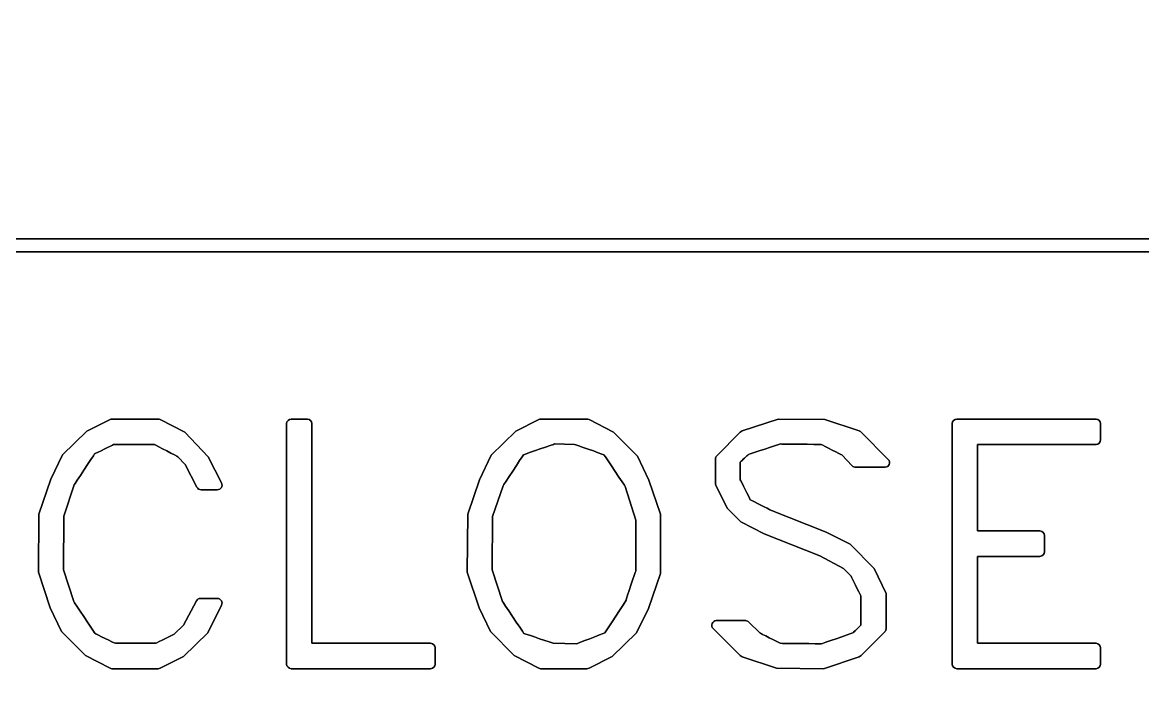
# Model space of a CAD drawing. Extents: x 5.5 to 12.5, y 5.1 to 18.5.
# Drawn here: x 10.671 to 11.523, y 7.715 to 8.231 of the extents above; entities that cross this region are included whole.
import ezdxf

# ---------------------------------------------------------------- set-up
doc = ezdxf.new("R2010")
doc.units = 0
doc.header["$MEASUREMENT"] = 0
doc.layers.get('0').update_dxf_attribs({"linetype": 'CONTINUOUS'})

msp = doc.modelspace()

# ---------------------------------------------------------------- linework, layer by layer
at = {"color": 7}
for points, knots in [([(12.12966, 18.49827), (12.12966, 18.49827), (5.87957, 18.49827), (5.87957, 18.49827), (5.67011, 18.49827), (5.49958, 18.32791), (5.49958, 18.11827), (5.49958, 18.11827), (5.49958, 5.86838), (5.49958, 5.86838), (5.49958, 5.65891), (5.67011, 5.48838), (5.87957, 5.48838), (5.87957, 5.48838), (12.12966, 5.48838), (12.12966, 5.48838), (12.33913, 5.48838), (12.50966, 5.65891), (12.50966, 5.86838), (12.50966, 5.86838), (12.50966, 18.11827), (12.50966, 18.11827), (12.50966, 18.32791), (12.33913, 18.49827), (12.12966, 18.49827)], [0, 0, 0, 0, 1, 1, 1, 2, 2, 2, 3, 3, 3, 4, 4, 4, 5, 5, 5, 6, 6, 6, 7, 7, 7, 8, 8, 8, 8]), ([(12.12966, 18.48828), (12.12966, 18.48828), (5.87957, 18.48828), (5.87957, 18.48828), (5.67562, 18.48828), (5.50957, 18.3224), (5.50957, 18.11827), (5.50957, 18.11827), (5.50957, 5.86838), (5.50957, 5.86838), (5.50957, 5.66443), (5.67562, 5.49837), (5.87957, 5.49837), (5.87957, 5.49837), (12.12966, 5.49837), (12.12966, 5.49837), (12.17238, 5.49837), (12.21304, 5.50561), (12.25128, 5.51904), (12.25128, 5.51904), (12.24886, 5.51904), (12.24886, 5.51904), (12.24886, 5.51904), (12.23818, 5.52318), (12.23818, 5.52318), (12.23818, 5.52318), (12.23405, 5.52731), (12.23405, 5.52731), (12.23405, 5.52731), (12.23095, 5.53317), (12.23095, 5.53317), (12.23129, 5.53248), (12.23233, 5.53248), (12.23302, 5.53213), (12.23267, 5.53282), (12.23233, 5.53386), (12.23233, 5.53386), (12.23198, 5.53455), (12.23164, 5.53523), (12.23164, 5.53592), (12.23164, 5.53696), (12.23233, 5.53799), (12.23336, 5.53834), (12.23508, 5.53902), (12.23646, 5.53834), (12.23715, 5.53627), (12.23715, 5.53627), (12.23784, 5.53558), (12.23818, 5.53489), (12.23818, 5.53523), (12.23887, 5.53558), (12.23887, 5.53592), (12.23887, 5.53627), (12.23887, 5.53661), (12.23853, 5.53696), (12.23853, 5.53696), (12.2406, 5.53213), (12.2406, 5.53213), (12.2406, 5.53213), (12.24232, 5.53041), (12.24335, 5.52972), (12.24439, 5.52938), (12.25024, 5.52731), (12.25024, 5.52731), (12.25024, 5.52731), (12.25782, 5.52697), (12.25782, 5.52697), (12.25782, 5.52697), (12.26471, 5.52938), (12.26609, 5.52972), (12.26678, 5.53041), (12.26988, 5.53351), (12.27057, 5.5342), (12.27091, 5.53558), (12.27298, 5.54144), (12.27298, 5.54144), (12.27298, 5.54144), (12.27332, 5.54626), (12.27332, 5.54626), (12.27332, 5.54626), (12.27091, 5.5528), (12.27057, 5.55418), (12.26988, 5.55487), (12.26678, 5.55797), (12.26575, 5.55901), (12.26471, 5.55935), (12.25886, 5.56142), (12.25886, 5.56142), (12.25886, 5.56142), (12.25128, 5.56142), (12.25128, 5.56142), (12.25128, 5.56142), (12.24439, 5.55935), (12.24301, 5.55901), (12.24232, 5.55797), (12.23956, 5.55522), (12.23956, 5.55522), (12.23853, 5.55418), (12.23681, 5.55384), (12.23543, 5.55453), (12.23405, 5.55522), (12.23336, 5.55659), (12.23336, 5.55797), (12.23336, 5.55797), (12.23681, 5.58794), (12.23681, 5.58794), (12.23681, 5.58967), (12.23853, 5.59105), (12.24025, 5.59105), (12.24025, 5.59105), (12.27126, 5.59105), (12.27126, 5.59105), (12.27332, 5.59105), (12.2747, 5.58898), (12.2747, 5.58691), (12.2747, 5.58484), (12.27332, 5.58278), (12.27126, 5.58278), (12.27126, 5.58278), (12.24955, 5.58278), (12.24473, 5.58278), (12.24404, 5.57933), (12.2437, 5.57348), (12.24301, 5.56762), (12.24611, 5.56865), (12.2499, 5.56969), (12.2499, 5.56969), (12.2499, 5.56969), (12.26023, 5.56969), (12.26023, 5.56969), (12.26023, 5.56969), (12.26954, 5.56659), (12.26954, 5.56659), (12.27022, 5.56624), (12.27057, 5.5659), (12.27091, 5.56555), (12.27091, 5.56555), (12.27746, 5.55935), (12.27746, 5.55935), (12.2778, 5.55901), (12.27815, 5.55832), (12.27815, 5.55797), (12.27815, 5.55797), (12.28159, 5.54729), (12.28159, 5.54729), (12.28159, 5.54729), (12.28125, 5.54006), (12.28125, 5.54006), (12.28125, 5.54006), (12.27815, 5.53076), (12.27815, 5.53076), (12.27815, 5.53007), (12.2778, 5.52972), (12.27746, 5.52938), (12.27746, 5.52938), (12.27711, 5.52903), (12.27711, 5.52903), (12.40803, 5.58622), (12.49967, 5.71679), (12.49967, 5.86838), (12.49967, 5.86838), (12.49967, 18.11827), (12.49967, 18.11827), (12.49967, 18.3224), (12.33361, 18.48828), (12.12966, 18.48828)], [0, 0, 0, 0, 1, 1, 1, 2, 2, 2, 3, 3, 3, 4, 4, 4, 5, 5, 5, 6, 6, 6, 7, 7, 7, 8, 8, 8, 9, 9, 9, 10, 10, 10, 11, 11, 11, 12, 12, 12, 13, 13, 13, 14, 14, 14, 15, 15, 15, 16, 16, 16, 17, 17, 17, 18, 18, 18, 19, 19, 19, 20, 20, 20, 21, 21, 21, 22, 22, 22, 23, 23, 23, 24, 24, 24, 25, 25, 25, 26, 26, 26, 27, 27, 27, 28, 28, 28, 29, 29, 29, 30, 30, 30, 31, 31, 31, 32, 32, 32, 33, 33, 33, 34, 34, 34, 35, 35, 35, 36, 36, 36, 37, 37, 37, 38, 38, 38, 39, 39, 39, 40, 40, 40, 41, 41, 41, 42, 42, 42, 43, 43, 43, 44, 44, 44, 45, 45, 45, 46, 46, 46, 47, 47, 47, 48, 48, 48, 49, 49, 49, 50, 50, 50, 51, 51, 51, 52, 52, 52, 53, 53, 53, 54, 54, 54, 55, 55, 55, 55]), ([(12.49967, 5.86838), (12.49967, 5.71679), (12.40803, 5.58622), (12.27711, 5.52903), (12.27711, 5.52903), (12.27746, 5.52938), (12.27746, 5.52938), (12.2778, 5.52972), (12.27815, 5.53007), (12.27815, 5.53076), (12.27815, 5.53076), (12.28125, 5.54006), (12.28125, 5.54006), (12.28125, 5.54006), (12.28159, 5.54729), (12.28159, 5.54729), (12.28159, 5.54729), (12.27815, 5.55797), (12.27815, 5.55797), (12.27815, 5.55832), (12.2778, 5.55901), (12.27746, 5.55935), (12.27746, 5.55935), (12.27091, 5.56555), (12.27091, 5.56555), (12.27057, 5.5659), (12.27022, 5.56624), (12.26954, 5.56659), (12.26954, 5.56659), (12.26023, 5.56969), (12.26023, 5.56969), (12.26023, 5.56969), (12.2499, 5.56969), (12.2499, 5.56969), (12.2499, 5.56969), (12.24611, 5.56865), (12.24301, 5.56762), (12.2437, 5.57348), (12.24404, 5.57933), (12.24473, 5.58278), (12.24955, 5.58278), (12.27126, 5.58278), (12.27126, 5.58278), (12.27332, 5.58278), (12.2747, 5.58484), (12.2747, 5.58691), (12.2747, 5.58898), (12.27332, 5.59105), (12.27126, 5.59105), (12.27126, 5.59105), (12.24025, 5.59105), (12.24025, 5.59105), (12.23853, 5.59105), (12.23681, 5.58967), (12.23681, 5.58794), (12.23681, 5.58794), (12.23336, 5.55797), (12.23336, 5.55797), (12.23336, 5.55659), (12.23405, 5.55522), (12.23543, 5.55453), (12.23681, 5.55384), (12.23853, 5.55418), (12.23956, 5.55522), (12.23956, 5.55522), (12.24232, 5.55797), (12.24301, 5.55901), (12.24439, 5.55935), (12.25128, 5.56142), (12.25128, 5.56142), (12.25128, 5.56142), (12.25886, 5.56142), (12.25886, 5.56142), (12.25886, 5.56142), (12.26471, 5.55935), (12.26575, 5.55901), (12.26678, 5.55797), (12.26988, 5.55487), (12.27057, 5.55418), (12.27091, 5.5528), (12.27332, 5.54626), (12.27332, 5.54626), (12.27332, 5.54626), (12.27298, 5.54144), (12.27298, 5.54144), (12.27298, 5.54144), (12.27091, 5.53558), (12.27057, 5.5342), (12.26988, 5.53351), (12.26678, 5.53041), (12.26609, 5.52972), (12.26471, 5.52938), (12.25782, 5.52697), (12.25782, 5.52697), (12.25782, 5.52697), (12.25024, 5.52731), (12.25024, 5.52731), (12.25024, 5.52731), (12.24439, 5.52938), (12.24335, 5.52972), (12.24232, 5.53041), (12.2406, 5.53213), (12.2406, 5.53213), (12.2406, 5.53213), (12.23853, 5.53696), (12.23853, 5.53696), (12.23887, 5.53661), (12.23887, 5.53627), (12.23887, 5.53592), (12.23887, 5.53558), (12.23818, 5.53523), (12.23818, 5.53489), (12.23784, 5.53558), (12.23715, 5.53627), (12.23715, 5.53627), (12.23646, 5.53834), (12.23508, 5.53902), (12.23336, 5.53834), (12.23233, 5.53799), (12.23164, 5.53696), (12.23164, 5.53592), (12.23164, 5.53523), (12.23198, 5.53455), (12.23233, 5.53386), (12.23233, 5.53386), (12.23267, 5.53282), (12.23302, 5.53213), (12.23233, 5.53248), (12.23129, 5.53248), (12.23095, 5.53317), (12.23095, 5.53317), (12.23405, 5.52731), (12.23405, 5.52731), (12.23405, 5.52731), (12.23818, 5.52318), (12.23818, 5.52318), (12.23818, 5.52318), (12.24886, 5.51904), (12.24886, 5.51904), (12.24886, 5.51904), (12.25128, 5.51904), (12.25128, 5.51904), (12.21304, 5.50561), (12.17238, 5.49837), (12.12966, 5.49837), (12.12966, 5.49837), (5.87957, 5.49837), (5.87957, 5.49837), (5.67562, 5.49837), (5.50957, 5.66443), (5.50957, 5.86838), (5.50957, 5.86838), (5.50957, 18.11827), (5.50957, 18.11827), (5.50957, 18.3224), (5.67562, 18.48828), (5.87957, 18.48828), (5.87957, 18.48828), (12.12966, 18.48828), (12.12966, 18.48828), (12.33361, 18.48828), (12.49967, 18.3224), (12.49967, 18.11827), (12.49967, 18.11827), (12.49967, 5.86838), (12.49967, 5.86838)], [0, 0, 0, 0, 1, 1, 1, 2, 2, 2, 3, 3, 3, 4, 4, 4, 5, 5, 5, 6, 6, 6, 7, 7, 7, 8, 8, 8, 9, 9, 9, 10, 10, 10, 11, 11, 11, 12, 12, 12, 13, 13, 13, 14, 14, 14, 15, 15, 15, 16, 16, 16, 17, 17, 17, 18, 18, 18, 19, 19, 19, 20, 20, 20, 21, 21, 21, 22, 22, 22, 23, 23, 23, 24, 24, 24, 25, 25, 25, 26, 26, 26, 27, 27, 27, 28, 28, 28, 29, 29, 29, 30, 30, 30, 31, 31, 31, 32, 32, 32, 33, 33, 33, 34, 34, 34, 35, 35, 35, 36, 36, 36, 37, 37, 37, 38, 38, 38, 39, 39, 39, 40, 40, 40, 41, 41, 41, 42, 42, 42, 43, 43, 43, 44, 44, 44, 45, 45, 45, 46, 46, 46, 47, 47, 47, 48, 48, 48, 49, 49, 49, 50, 50, 50, 51, 51, 51, 52, 52, 52, 53, 53, 53, 54, 54, 54, 55, 55, 55, 55]), ([(5.82858, 6.14192), (5.76244, 6.14192), (5.7087, 6.19566), (5.7087, 6.26181), (5.7087, 6.26181), (5.7087, 11.11181), (5.7087, 11.11181), (5.7087, 11.17796), (5.76244, 11.2317), (5.82858, 11.2317), (5.82858, 11.2317), (12.17858, 11.2317), (12.17858, 11.2317), (12.24473, 11.2317), (12.29847, 11.17796), (12.29847, 11.11181), (12.29847, 11.11181), (12.29847, 6.26181), (12.29847, 6.26181), (12.29847, 6.19566), (12.24473, 6.14192), (12.17858, 6.14192), (12.17858, 6.14192), (5.82858, 6.14192), (5.82858, 6.14192)], [0, 0, 0, 0, 1, 1, 1, 2, 2, 2, 3, 3, 3, 4, 4, 4, 5, 5, 5, 6, 6, 6, 7, 7, 7, 8, 8, 8, 8]), ([(12.17858, 6.18188), (12.22268, 6.18188), (12.25851, 6.21771), (12.25851, 6.26181), (12.25851, 6.26181), (12.25851, 11.11181), (12.25851, 11.11181), (12.25851, 11.15591), (12.22268, 11.19174), (12.17858, 11.19174), (12.17858, 11.19174), (5.82858, 11.19174), (5.82858, 11.19174), (5.78449, 11.19174), (5.74866, 11.15591), (5.74866, 11.11181), (5.74866, 11.11181), (5.74866, 6.26181), (5.74866, 6.26181), (5.74866, 6.21771), (5.78449, 6.18188), (5.82858, 6.18188), (5.82858, 6.18188), (12.17858, 6.18188), (12.17858, 6.18188)], [0, 0, 0, 0, 1, 1, 1, 2, 2, 2, 3, 3, 3, 4, 4, 4, 5, 5, 5, 6, 6, 6, 7, 7, 7, 8, 8, 8, 8]), ([(12.00771, 7.9816), (12.00771, 7.9816), (12.00771, 7.39283), (12.00771, 7.39283), (12.00771, 7.34598), (11.96947, 7.30808), (11.92261, 7.30808), (11.92261, 7.30808), (9.61027, 7.30808), (9.61027, 7.30808), (9.61027, 7.30808), (9.60958, 7.31807), (9.60958, 7.31807), (9.79975, 7.33392), (9.94857, 7.49584), (9.94857, 7.6867), (9.94857, 7.89065), (9.78252, 8.0567), (9.57857, 8.0567), (9.57857, 8.0567), (9.57857, 8.06669), (9.57857, 8.06669), (9.57857, 8.06669), (11.92261, 8.06669), (11.92261, 8.06669), (11.96947, 8.06669), (12.00771, 8.02845), (12.00771, 7.9816)], [0, 0, 0, 0, 1, 1, 1, 2, 2, 2, 3, 3, 3, 4, 4, 4, 5, 5, 5, 6, 6, 6, 7, 7, 7, 8, 8, 8, 9, 9, 9, 9]), ([(11.92261, 8.06669), (11.92261, 8.06669), (9.57857, 8.06669), (9.57857, 8.06669), (9.57857, 8.06669), (9.57857, 8.0567), (9.57857, 8.0567), (9.78252, 8.0567), (9.94857, 7.89065), (9.94857, 7.6867), (9.94857, 7.49584), (9.79975, 7.33392), (9.60958, 7.31807), (9.60958, 7.31807), (9.61027, 7.30808), (9.61027, 7.30808), (9.61027, 7.30808), (11.92261, 7.30808), (11.92261, 7.30808), (11.96947, 7.30808), (12.00771, 7.34598), (12.00771, 7.39283), (12.00771, 7.39283), (12.00771, 7.9816), (12.00771, 7.9816), (12.00771, 8.02845), (11.96947, 8.06669), (11.92261, 8.06669)], [0, 0, 0, 0, 1, 1, 1, 2, 2, 2, 3, 3, 3, 4, 4, 4, 5, 5, 5, 6, 6, 6, 7, 7, 7, 8, 8, 8, 9, 9, 9, 9]), ([(11.92261, 8.0567), (11.92261, 8.0567), (9.82214, 8.0567), (9.66401, 8.0567), (9.83247, 8.01777), (9.95857, 7.86688), (9.95857, 7.6867), (9.95857, 7.51065), (9.83523, 7.35907), (9.66918, 7.31807), (9.7808, 7.31807), (11.92261, 7.31807), (11.92261, 7.31807), (11.96396, 7.31807), (11.99772, 7.35149), (11.99772, 7.39283), (11.99772, 7.39283), (11.99772, 7.9816), (11.99772, 7.9816), (11.99772, 8.02294), (11.96396, 8.0567), (11.92261, 8.0567)], [0, 0, 0, 0, 1, 1, 1, 2, 2, 2, 3, 3, 3, 4, 4, 4, 5, 5, 5, 6, 6, 6, 7, 7, 7, 7]), ([(11.99772, 7.39283), (11.99772, 7.35149), (11.96396, 7.31807), (11.92261, 7.31807), (11.92261, 7.31807), (9.7808, 7.31807), (9.66918, 7.31807), (9.83523, 7.35907), (9.95857, 7.51065), (9.95857, 7.6867), (9.95857, 7.86688), (9.83247, 8.01777), (9.66401, 8.0567), (9.82214, 8.0567), (11.92261, 8.0567), (11.92261, 8.0567), (11.96396, 8.0567), (11.99772, 8.02294), (11.99772, 7.9816), (11.99772, 7.9816), (11.99772, 7.39283), (11.99772, 7.39283)], [0, 0, 0, 0, 1, 1, 1, 2, 2, 2, 3, 3, 3, 4, 4, 4, 5, 5, 5, 6, 6, 6, 7, 7, 7, 7]), ([(10.70994, 7.79074), (10.70994, 7.79074), (10.72475, 7.76835), (10.72579, 7.76697), (10.72717, 7.76593), (10.7406, 7.75939), (10.74164, 7.75904), (10.74336, 7.75904), (10.77057, 7.75904), (10.7723, 7.75904), (10.77333, 7.75973), (10.78642, 7.76593), (10.78642, 7.76593), (10.78642, 7.76593), (10.79331, 7.77282), (10.79331, 7.77282), (10.79331, 7.77282), (10.8033, 7.79143), (10.8033, 7.79143), (10.80365, 7.79246), (10.80503, 7.79315), (10.80606, 7.79315), (10.80606, 7.79315), (10.81915, 7.79315), (10.81915, 7.79315), (10.82053, 7.79315), (10.82156, 7.79246), (10.82225, 7.79143), (10.82294, 7.79039), (10.82294, 7.78936), (10.82225, 7.78798), (10.82225, 7.78798), (10.81192, 7.76697), (10.81192, 7.76697), (10.81192, 7.76697), (10.79331, 7.74905), (10.79331, 7.74905), (10.79331, 7.74905), (10.77574, 7.7401), (10.77574, 7.7401), (10.77505, 7.7401), (10.77471, 7.73975), (10.77402, 7.73975), (10.77402, 7.73975), (10.73888, 7.73975), (10.73888, 7.73975), (10.73853, 7.73975), (10.73785, 7.7401), (10.7375, 7.7401), (10.7375, 7.7401), (10.7189, 7.74974), (10.7189, 7.74974), (10.7189, 7.74974), (10.70064, 7.768), (10.70064, 7.768), (10.70064, 7.768), (10.69203, 7.78592), (10.69203, 7.78592), (10.69203, 7.78592), (10.68307, 7.81313), (10.68307, 7.81313), (10.68307, 7.81313), (10.68341, 7.85723), (10.68341, 7.85723), (10.68341, 7.85723), (10.69237, 7.88376), (10.69237, 7.88376), (10.69237, 7.88376), (10.70133, 7.90236), (10.70133, 7.90236), (10.70133, 7.90236), (10.71993, 7.92027), (10.71993, 7.92027), (10.71993, 7.92027), (10.7375, 7.92923), (10.7375, 7.92923), (10.73785, 7.92923), (10.73853, 7.92958), (10.73888, 7.92958), (10.73888, 7.92958), (10.77402, 7.92958), (10.77402, 7.92958), (10.77471, 7.92958), (10.77505, 7.92923), (10.77574, 7.92923), (10.77574, 7.92923), (10.79435, 7.91959), (10.79435, 7.91959), (10.79435, 7.91959), (10.81226, 7.90098), (10.81226, 7.90098), (10.81226, 7.90098), (10.82225, 7.881), (10.82225, 7.881), (10.82294, 7.87997), (10.82294, 7.87859), (10.82225, 7.87756), (10.82156, 7.87652), (10.82053, 7.87583), (10.81915, 7.87583), (10.81915, 7.87583), (10.80675, 7.87583), (10.80675, 7.87583), (10.80537, 7.87583), (10.80434, 7.87652), (10.80365, 7.8779), (10.80365, 7.8779), (10.79469, 7.89513), (10.79469, 7.89513), (10.79469, 7.89513), (10.78918, 7.90098), (10.78918, 7.90098), (10.78918, 7.90098), (10.77264, 7.90959), (10.77126, 7.91028), (10.76954, 7.91028), (10.74198, 7.91028), (10.74026, 7.91028), (10.73922, 7.90959), (10.72717, 7.90374), (10.72579, 7.90305), (10.72475, 7.90167), (10.71029, 7.87962), (10.71029, 7.87962), (10.71029, 7.87962), (10.70236, 7.85585), (10.70236, 7.85585), (10.70236, 7.85585), (10.70202, 7.81485), (10.70202, 7.81485), (10.70202, 7.81485), (10.70994, 7.79074), (10.70994, 7.79074)], [0, 0, 0, 0, 1, 1, 1, 2, 2, 2, 3, 3, 3, 4, 4, 4, 5, 5, 5, 6, 6, 6, 7, 7, 7, 8, 8, 8, 9, 9, 9, 10, 10, 10, 11, 11, 11, 12, 12, 12, 13, 13, 13, 14, 14, 14, 15, 15, 15, 16, 16, 16, 17, 17, 17, 18, 18, 18, 19, 19, 19, 20, 20, 20, 21, 21, 21, 22, 22, 22, 23, 23, 23, 24, 24, 24, 25, 25, 25, 26, 26, 26, 27, 27, 27, 28, 28, 28, 29, 29, 29, 30, 30, 30, 31, 31, 31, 32, 32, 32, 33, 33, 33, 34, 34, 34, 35, 35, 35, 36, 36, 36, 37, 37, 37, 38, 38, 38, 39, 39, 39, 40, 40, 40, 41, 41, 41, 42, 42, 42, 43, 43, 43, 44, 44, 44, 44]), ([(10.71029, 7.87962), (10.71029, 7.87962), (10.72475, 7.90167), (10.72579, 7.90305), (10.72717, 7.90374), (10.73922, 7.90959), (10.74026, 7.91028), (10.74198, 7.91028), (10.76954, 7.91028), (10.77126, 7.91028), (10.77264, 7.90959), (10.78918, 7.90098), (10.78918, 7.90098), (10.78918, 7.90098), (10.79469, 7.89513), (10.79469, 7.89513), (10.79469, 7.89513), (10.80365, 7.8779), (10.80365, 7.8779), (10.80434, 7.87652), (10.80537, 7.87583), (10.80675, 7.87583), (10.80675, 7.87583), (10.81915, 7.87583), (10.81915, 7.87583), (10.82053, 7.87583), (10.82156, 7.87652), (10.82225, 7.87756), (10.82294, 7.87859), (10.82294, 7.87997), (10.82225, 7.881), (10.82225, 7.881), (10.81226, 7.90098), (10.81226, 7.90098), (10.81226, 7.90098), (10.79435, 7.91959), (10.79435, 7.91959), (10.79435, 7.91959), (10.77574, 7.92923), (10.77574, 7.92923), (10.77505, 7.92923), (10.77471, 7.92958), (10.77402, 7.92958), (10.77402, 7.92958), (10.73888, 7.92958), (10.73888, 7.92958), (10.73853, 7.92958), (10.73785, 7.92923), (10.7375, 7.92923), (10.7375, 7.92923), (10.71993, 7.92027), (10.71993, 7.92027), (10.71993, 7.92027), (10.70133, 7.90236), (10.70133, 7.90236), (10.70133, 7.90236), (10.69237, 7.88376), (10.69237, 7.88376), (10.69237, 7.88376), (10.68341, 7.85723), (10.68341, 7.85723), (10.68341, 7.85723), (10.68307, 7.81313), (10.68307, 7.81313), (10.68307, 7.81313), (10.69203, 7.78592), (10.69203, 7.78592), (10.69203, 7.78592), (10.70064, 7.768), (10.70064, 7.768), (10.70064, 7.768), (10.7189, 7.74974), (10.7189, 7.74974), (10.7189, 7.74974), (10.7375, 7.7401), (10.7375, 7.7401), (10.73785, 7.7401), (10.73853, 7.73975), (10.73888, 7.73975), (10.73888, 7.73975), (10.77402, 7.73975), (10.77402, 7.73975), (10.77471, 7.73975), (10.77505, 7.7401), (10.77574, 7.7401), (10.77574, 7.7401), (10.79331, 7.74905), (10.79331, 7.74905), (10.79331, 7.74905), (10.81192, 7.76697), (10.81192, 7.76697), (10.81192, 7.76697), (10.82225, 7.78798), (10.82225, 7.78798), (10.82294, 7.78936), (10.82294, 7.79039), (10.82225, 7.79143), (10.82156, 7.79246), (10.82053, 7.79315), (10.81915, 7.79315), (10.81915, 7.79315), (10.80606, 7.79315), (10.80606, 7.79315), (10.80503, 7.79315), (10.80365, 7.79246), (10.8033, 7.79143), (10.8033, 7.79143), (10.79331, 7.77282), (10.79331, 7.77282), (10.79331, 7.77282), (10.78642, 7.76593), (10.78642, 7.76593), (10.78642, 7.76593), (10.77333, 7.75973), (10.7723, 7.75904), (10.77057, 7.75904), (10.74336, 7.75904), (10.74164, 7.75904), (10.7406, 7.75939), (10.72717, 7.76593), (10.72579, 7.76697), (10.72475, 7.76835), (10.70994, 7.79074), (10.70994, 7.79074), (10.70994, 7.79074), (10.70202, 7.81485), (10.70202, 7.81485), (10.70202, 7.81485), (10.70236, 7.85585), (10.70236, 7.85585), (10.70236, 7.85585), (10.71029, 7.87962), (10.71029, 7.87962)], [0, 0, 0, 0, 1, 1, 1, 2, 2, 2, 3, 3, 3, 4, 4, 4, 5, 5, 5, 6, 6, 6, 7, 7, 7, 8, 8, 8, 9, 9, 9, 10, 10, 10, 11, 11, 11, 12, 12, 12, 13, 13, 13, 14, 14, 14, 15, 15, 15, 16, 16, 16, 17, 17, 17, 18, 18, 18, 19, 19, 19, 20, 20, 20, 21, 21, 21, 22, 22, 22, 23, 23, 23, 24, 24, 24, 25, 25, 25, 26, 26, 26, 27, 27, 27, 28, 28, 28, 29, 29, 29, 30, 30, 30, 31, 31, 31, 32, 32, 32, 33, 33, 33, 34, 34, 34, 35, 35, 35, 36, 36, 36, 37, 37, 37, 38, 38, 38, 39, 39, 39, 40, 40, 40, 41, 41, 41, 42, 42, 42, 43, 43, 43, 44, 44, 44, 44]), ([(10.87186, 7.92613), (10.87186, 7.92785), (10.87358, 7.92958), (10.87531, 7.92958), (10.87531, 7.92958), (10.88771, 7.92958), (10.88771, 7.92958), (10.88943, 7.92958), (10.89115, 7.92785), (10.89115, 7.92613), (10.89115, 7.92613), (10.89115, 7.76559), (10.89115, 7.75904), (10.89735, 7.75904), (10.98141, 7.75904), (10.98141, 7.75904), (10.98348, 7.75904), (10.98486, 7.75732), (10.98486, 7.7556), (10.98486, 7.7556), (10.98486, 7.7432), (10.98486, 7.7432), (10.98486, 7.74147), (10.98348, 7.73975), (10.98141, 7.73975), (10.98141, 7.73975), (10.87531, 7.73975), (10.87531, 7.73975), (10.87358, 7.73975), (10.87186, 7.74147), (10.87186, 7.7432), (10.87186, 7.7432), (10.87186, 7.92613), (10.87186, 7.92613)], [0, 0, 0, 0, 1, 1, 1, 2, 2, 2, 3, 3, 3, 4, 4, 4, 5, 5, 5, 6, 6, 6, 7, 7, 7, 8, 8, 8, 9, 9, 9, 10, 10, 10, 11, 11, 11, 11]), ([(10.87531, 7.73975), (10.87531, 7.73975), (10.98141, 7.73975), (10.98141, 7.73975), (10.98348, 7.73975), (10.98486, 7.74147), (10.98486, 7.7432), (10.98486, 7.7432), (10.98486, 7.7556), (10.98486, 7.7556), (10.98486, 7.75732), (10.98348, 7.75904), (10.98141, 7.75904), (10.98141, 7.75904), (10.89735, 7.75904), (10.89115, 7.75904), (10.89115, 7.76559), (10.89115, 7.92613), (10.89115, 7.92613), (10.89115, 7.92785), (10.88943, 7.92958), (10.88771, 7.92958), (10.88771, 7.92958), (10.87531, 7.92958), (10.87531, 7.92958), (10.87358, 7.92958), (10.87186, 7.92785), (10.87186, 7.92613), (10.87186, 7.92613), (10.87186, 7.7432), (10.87186, 7.7432), (10.87186, 7.74147), (10.87358, 7.73975), (10.87531, 7.73975)], [0, 0, 0, 0, 1, 1, 1, 2, 2, 2, 3, 3, 3, 4, 4, 4, 5, 5, 5, 6, 6, 6, 7, 7, 7, 8, 8, 8, 9, 9, 9, 10, 10, 10, 11, 11, 11, 11]), ([(11.15642, 7.8121), (11.15642, 7.8121), (11.14712, 7.78557), (11.14712, 7.78557), (11.14712, 7.78557), (11.13817, 7.76697), (11.13817, 7.76697), (11.13817, 7.76697), (11.11956, 7.74905), (11.11956, 7.74905), (11.11956, 7.74905), (11.10199, 7.7401), (11.10199, 7.7401), (11.1013, 7.7401), (11.10096, 7.73975), (11.10027, 7.73975), (11.10027, 7.73975), (11.06513, 7.73975), (11.06513, 7.73975), (11.06479, 7.73975), (11.0641, 7.7401), (11.06375, 7.7401), (11.06375, 7.7401), (11.04515, 7.74974), (11.04515, 7.74974), (11.04515, 7.74974), (11.02689, 7.768), (11.02689, 7.768), (11.02689, 7.768), (11.01828, 7.78592), (11.01828, 7.78592), (11.01828, 7.78592), (11.00932, 7.81313), (11.00932, 7.81313), (11.00932, 7.81313), (11.00966, 7.85723), (11.00966, 7.85723), (11.00966, 7.85723), (11.01862, 7.88341), (11.01862, 7.88341), (11.01862, 7.88341), (11.02758, 7.90202), (11.02758, 7.90202), (11.02758, 7.90202), (11.04618, 7.92027), (11.04618, 7.92027), (11.04618, 7.92027), (11.06375, 7.92923), (11.06375, 7.92923), (11.06444, 7.92923), (11.06479, 7.92958), (11.06547, 7.92958), (11.06547, 7.92958), (11.10027, 7.92958), (11.10027, 7.92958), (11.10096, 7.92958), (11.1013, 7.92923), (11.10199, 7.92923), (11.10199, 7.92923), (11.1206, 7.91959), (11.1206, 7.91959), (11.1206, 7.91959), (11.13885, 7.90133), (11.13885, 7.90133), (11.13885, 7.90133), (11.14747, 7.88307), (11.14747, 7.88307), (11.14747, 7.88307), (11.15642, 7.85723), (11.15642, 7.85723), (11.15642, 7.85688), (11.15642, 7.85654), (11.15642, 7.85585), (11.15642, 7.85585), (11.15642, 7.8121), (11.15642, 7.8121)], [0, 0, 0, 0, 1, 1, 1, 2, 2, 2, 3, 3, 3, 4, 4, 4, 5, 5, 5, 6, 6, 6, 7, 7, 7, 8, 8, 8, 9, 9, 9, 10, 10, 10, 11, 11, 11, 12, 12, 12, 13, 13, 13, 14, 14, 14, 15, 15, 15, 16, 16, 16, 17, 17, 17, 18, 18, 18, 19, 19, 19, 20, 20, 20, 21, 21, 21, 22, 22, 22, 23, 23, 23, 24, 24, 24, 25, 25, 25, 25]), ([(11.14747, 7.88307), (11.14747, 7.88307), (11.13885, 7.90133), (11.13885, 7.90133), (11.13885, 7.90133), (11.1206, 7.91959), (11.1206, 7.91959), (11.1206, 7.91959), (11.10199, 7.92923), (11.10199, 7.92923), (11.1013, 7.92923), (11.10096, 7.92958), (11.10027, 7.92958), (11.10027, 7.92958), (11.06547, 7.92958), (11.06547, 7.92958), (11.06479, 7.92958), (11.06444, 7.92923), (11.06375, 7.92923), (11.06375, 7.92923), (11.04618, 7.92027), (11.04618, 7.92027), (11.04618, 7.92027), (11.02758, 7.90202), (11.02758, 7.90202), (11.02758, 7.90202), (11.01862, 7.88341), (11.01862, 7.88341), (11.01862, 7.88341), (11.00966, 7.85723), (11.00966, 7.85723), (11.00966, 7.85723), (11.00932, 7.81313), (11.00932, 7.81313), (11.00932, 7.81313), (11.01828, 7.78592), (11.01828, 7.78592), (11.01828, 7.78592), (11.02689, 7.768), (11.02689, 7.768), (11.02689, 7.768), (11.04515, 7.74974), (11.04515, 7.74974), (11.04515, 7.74974), (11.06375, 7.7401), (11.06375, 7.7401), (11.0641, 7.7401), (11.06479, 7.73975), (11.06513, 7.73975), (11.06513, 7.73975), (11.10027, 7.73975), (11.10027, 7.73975), (11.10096, 7.73975), (11.1013, 7.7401), (11.10199, 7.7401), (11.10199, 7.7401), (11.11956, 7.74905), (11.11956, 7.74905), (11.11956, 7.74905), (11.13817, 7.76697), (11.13817, 7.76697), (11.13817, 7.76697), (11.14712, 7.78557), (11.14712, 7.78557), (11.14712, 7.78557), (11.15642, 7.8121), (11.15642, 7.8121), (11.15642, 7.8121), (11.15642, 7.85585), (11.15642, 7.85585), (11.15642, 7.85654), (11.15642, 7.85688), (11.15642, 7.85723), (11.15642, 7.85723), (11.14747, 7.88307), (11.14747, 7.88307)], [0, 0, 0, 0, 1, 1, 1, 2, 2, 2, 3, 3, 3, 4, 4, 4, 5, 5, 5, 6, 6, 6, 7, 7, 7, 8, 8, 8, 9, 9, 9, 10, 10, 10, 11, 11, 11, 12, 12, 12, 13, 13, 13, 14, 14, 14, 15, 15, 15, 16, 16, 16, 17, 17, 17, 18, 18, 18, 19, 19, 19, 20, 20, 20, 21, 21, 21, 22, 22, 22, 23, 23, 23, 24, 24, 24, 25, 25, 25, 25]), ([(11.1957, 7.7742), (11.19639, 7.77524), (11.19742, 7.77627), (11.1988, 7.77627), (11.1988, 7.77627), (11.22119, 7.77627), (11.22119, 7.77627), (11.22223, 7.77627), (11.22292, 7.77593), (11.2236, 7.77524), (11.2236, 7.77524), (11.23187, 7.76697), (11.23187, 7.76697), (11.23187, 7.76697), (11.246, 7.75973), (11.24738, 7.75904), (11.2491, 7.75904), (11.27873, 7.7587), (11.27873, 7.7587), (11.27873, 7.7587), (11.30112, 7.76628), (11.30284, 7.76697), (11.30353, 7.76766), (11.30732, 7.77145), (11.3087, 7.77282), (11.3087, 7.77524), (11.3087, 7.79384), (11.3087, 7.79522), (11.30801, 7.7966), (11.30146, 7.81003), (11.30146, 7.81003), (11.30146, 7.81003), (11.29561, 7.81589), (11.29561, 7.81589), (11.29561, 7.81589), (11.27769, 7.82553), (11.27769, 7.82553), (11.27769, 7.82553), (11.23532, 7.84242), (11.23532, 7.84242), (11.23532, 7.84242), (11.2174, 7.85137), (11.2174, 7.85137), (11.2174, 7.85137), (11.20707, 7.86171), (11.20707, 7.86171), (11.20707, 7.86171), (11.19846, 7.87928), (11.19846, 7.87928), (11.19811, 7.87962), (11.19811, 7.88031), (11.19811, 7.881), (11.19811, 7.881), (11.19811, 7.89926), (11.19811, 7.89926), (11.19811, 7.90029), (11.19846, 7.90098), (11.19914, 7.90167), (11.19914, 7.90167), (11.21706, 7.91959), (11.21706, 7.91959), (11.2174, 7.91993), (11.21809, 7.92027), (11.21844, 7.92062), (11.21844, 7.92062), (11.246, 7.92958), (11.246, 7.92958), (11.246, 7.92958), (11.28148, 7.92923), (11.28148, 7.92923), (11.28148, 7.92923), (11.30766, 7.92062), (11.30766, 7.92062), (11.30835, 7.92027), (11.3087, 7.91993), (11.30904, 7.91959), (11.30904, 7.91959), (11.32971, 7.89891), (11.32971, 7.89891), (11.33075, 7.89788), (11.33109, 7.8965), (11.3304, 7.89513), (11.33006, 7.89375), (11.32868, 7.89306), (11.3273, 7.89306), (11.3273, 7.89306), (11.30491, 7.89306), (11.30491, 7.89306), (11.30388, 7.89306), (11.30284, 7.8934), (11.30215, 7.89409), (11.30215, 7.89409), (11.29423, 7.90236), (11.29423, 7.90236), (11.29423, 7.90236), (11.2801, 7.90959), (11.27873, 7.91028), (11.277, 7.91028), (11.24738, 7.91063), (11.24738, 7.91063), (11.24738, 7.91063), (11.22464, 7.90305), (11.22326, 7.9027), (11.22223, 7.90167), (11.21844, 7.89823), (11.21706, 7.89685), (11.21706, 7.89444), (11.21706, 7.88479), (11.21706, 7.88341), (11.21775, 7.88238), (11.22395, 7.86998), (11.22464, 7.86825), (11.2267, 7.86722), (11.23945, 7.86067), (11.23945, 7.86067), (11.23945, 7.86067), (11.28252, 7.84345), (11.28252, 7.84345), (11.28252, 7.84345), (11.30077, 7.83449), (11.30077, 7.83449), (11.30077, 7.83449), (11.31903, 7.81589), (11.31903, 7.81589), (11.31903, 7.81589), (11.32799, 7.79694), (11.32799, 7.79694), (11.32799, 7.79694), (11.32799, 7.77007), (11.32799, 7.77007), (11.32799, 7.76903), (11.32765, 7.76835), (11.32696, 7.76766), (11.32696, 7.76766), (11.30904, 7.74974), (11.30904, 7.74974), (11.3087, 7.7494), (11.30801, 7.74905), (11.30766, 7.74871), (11.30766, 7.74871), (11.28045, 7.73975), (11.28045, 7.73975), (11.28045, 7.73975), (11.24462, 7.7401), (11.24462, 7.7401), (11.24462, 7.7401), (11.21844, 7.74871), (11.21844, 7.74871), (11.21809, 7.74905), (11.2174, 7.7494), (11.21706, 7.74974), (11.21706, 7.74974), (11.19639, 7.77041), (11.19639, 7.77041), (11.19535, 7.7711), (11.19535, 7.77282), (11.1957, 7.7742)], [0, 0, 0, 0, 1, 1, 1, 2, 2, 2, 3, 3, 3, 4, 4, 4, 5, 5, 5, 6, 6, 6, 7, 7, 7, 8, 8, 8, 9, 9, 9, 10, 10, 10, 11, 11, 11, 12, 12, 12, 13, 13, 13, 14, 14, 14, 15, 15, 15, 16, 16, 16, 17, 17, 17, 18, 18, 18, 19, 19, 19, 20, 20, 20, 21, 21, 21, 22, 22, 22, 23, 23, 23, 24, 24, 24, 25, 25, 25, 26, 26, 26, 27, 27, 27, 28, 28, 28, 29, 29, 29, 30, 30, 30, 31, 31, 31, 32, 32, 32, 33, 33, 33, 34, 34, 34, 35, 35, 35, 36, 36, 36, 37, 37, 37, 38, 38, 38, 39, 39, 39, 40, 40, 40, 41, 41, 41, 42, 42, 42, 43, 43, 43, 44, 44, 44, 45, 45, 45, 46, 46, 46, 47, 47, 47, 48, 48, 48, 49, 49, 49, 50, 50, 50, 51, 51, 51, 52, 52, 52, 52]), ([(11.21844, 7.74871), (11.21844, 7.74871), (11.24462, 7.7401), (11.24462, 7.7401), (11.24462, 7.7401), (11.28045, 7.73975), (11.28045, 7.73975), (11.28045, 7.73975), (11.30766, 7.74871), (11.30766, 7.74871), (11.30801, 7.74905), (11.3087, 7.7494), (11.30904, 7.74974), (11.30904, 7.74974), (11.32696, 7.76766), (11.32696, 7.76766), (11.32765, 7.76835), (11.32799, 7.76903), (11.32799, 7.77007), (11.32799, 7.77007), (11.32799, 7.79694), (11.32799, 7.79694), (11.32799, 7.79694), (11.31903, 7.81589), (11.31903, 7.81589), (11.31903, 7.81589), (11.30077, 7.83449), (11.30077, 7.83449), (11.30077, 7.83449), (11.28252, 7.84345), (11.28252, 7.84345), (11.28252, 7.84345), (11.23945, 7.86067), (11.23945, 7.86067), (11.23945, 7.86067), (11.2267, 7.86722), (11.22464, 7.86825), (11.22395, 7.86998), (11.21775, 7.88238), (11.21706, 7.88341), (11.21706, 7.88479), (11.21706, 7.89444), (11.21706, 7.89685), (11.21844, 7.89823), (11.22223, 7.90167), (11.22326, 7.9027), (11.22464, 7.90305), (11.24738, 7.91063), (11.24738, 7.91063), (11.24738, 7.91063), (11.277, 7.91028), (11.27873, 7.91028), (11.2801, 7.90959), (11.29423, 7.90236), (11.29423, 7.90236), (11.29423, 7.90236), (11.30215, 7.89409), (11.30215, 7.89409), (11.30284, 7.8934), (11.30388, 7.89306), (11.30491, 7.89306), (11.30491, 7.89306), (11.3273, 7.89306), (11.3273, 7.89306), (11.32868, 7.89306), (11.33006, 7.89375), (11.3304, 7.89513), (11.33109, 7.8965), (11.33075, 7.89788), (11.32971, 7.89891), (11.32971, 7.89891), (11.30904, 7.91959), (11.30904, 7.91959), (11.3087, 7.91993), (11.30835, 7.92027), (11.30766, 7.92062), (11.30766, 7.92062), (11.28148, 7.92923), (11.28148, 7.92923), (11.28148, 7.92923), (11.246, 7.92958), (11.246, 7.92958), (11.246, 7.92958), (11.21844, 7.92062), (11.21844, 7.92062), (11.21809, 7.92027), (11.2174, 7.91993), (11.21706, 7.91959), (11.21706, 7.91959), (11.19914, 7.90167), (11.19914, 7.90167), (11.19846, 7.90098), (11.19811, 7.90029), (11.19811, 7.89926), (11.19811, 7.89926), (11.19811, 7.881), (11.19811, 7.881), (11.19811, 7.88031), (11.19811, 7.87962), (11.19846, 7.87928), (11.19846, 7.87928), (11.20707, 7.86171), (11.20707, 7.86171), (11.20707, 7.86171), (11.2174, 7.85137), (11.2174, 7.85137), (11.2174, 7.85137), (11.23532, 7.84242), (11.23532, 7.84242), (11.23532, 7.84242), (11.27769, 7.82553), (11.27769, 7.82553), (11.27769, 7.82553), (11.29561, 7.81589), (11.29561, 7.81589), (11.29561, 7.81589), (11.30146, 7.81003), (11.30146, 7.81003), (11.30146, 7.81003), (11.30801, 7.7966), (11.3087, 7.79522), (11.3087, 7.79384), (11.3087, 7.77524), (11.3087, 7.77282), (11.30732, 7.77145), (11.30353, 7.76766), (11.30284, 7.76697), (11.30112, 7.76628), (11.27873, 7.7587), (11.27873, 7.7587), (11.27873, 7.7587), (11.2491, 7.75904), (11.24738, 7.75904), (11.246, 7.75973), (11.23187, 7.76697), (11.23187, 7.76697), (11.23187, 7.76697), (11.2236, 7.77524), (11.2236, 7.77524), (11.22292, 7.77593), (11.22223, 7.77627), (11.22119, 7.77627), (11.22119, 7.77627), (11.1988, 7.77627), (11.1988, 7.77627), (11.19742, 7.77627), (11.19639, 7.77524), (11.1957, 7.7742), (11.19535, 7.77282), (11.19535, 7.7711), (11.19639, 7.77041), (11.19639, 7.77041), (11.21706, 7.74974), (11.21706, 7.74974), (11.2174, 7.7494), (11.21809, 7.74905), (11.21844, 7.74871)], [0, 0, 0, 0, 1, 1, 1, 2, 2, 2, 3, 3, 3, 4, 4, 4, 5, 5, 5, 6, 6, 6, 7, 7, 7, 8, 8, 8, 9, 9, 9, 10, 10, 10, 11, 11, 11, 12, 12, 12, 13, 13, 13, 14, 14, 14, 15, 15, 15, 16, 16, 16, 17, 17, 17, 18, 18, 18, 19, 19, 19, 20, 20, 20, 21, 21, 21, 22, 22, 22, 23, 23, 23, 24, 24, 24, 25, 25, 25, 26, 26, 26, 27, 27, 27, 28, 28, 28, 29, 29, 29, 30, 30, 30, 31, 31, 31, 32, 32, 32, 33, 33, 33, 34, 34, 34, 35, 35, 35, 36, 36, 36, 37, 37, 37, 38, 38, 38, 39, 39, 39, 40, 40, 40, 41, 41, 41, 42, 42, 42, 43, 43, 43, 44, 44, 44, 45, 45, 45, 46, 46, 46, 47, 47, 47, 48, 48, 48, 49, 49, 49, 50, 50, 50, 51, 51, 51, 52, 52, 52, 52]), ([(11.49129, 7.91373), (11.49129, 7.91201), (11.48957, 7.91028), (11.48784, 7.91028), (11.48784, 7.91028), (11.40378, 7.91028), (11.39758, 7.91028), (11.39758, 7.90443), (11.39758, 7.85034), (11.39758, 7.84448), (11.40344, 7.84448), (11.44512, 7.84448), (11.44512, 7.84448), (11.44719, 7.84448), (11.44857, 7.84276), (11.44857, 7.84104), (11.44857, 7.84104), (11.44857, 7.82863), (11.44857, 7.82863), (11.44857, 7.82691), (11.44719, 7.82519), (11.44512, 7.82519), (11.44512, 7.82519), (11.40344, 7.82519), (11.39758, 7.82519), (11.39758, 7.81933), (11.39758, 7.7649), (11.39758, 7.75904), (11.40378, 7.75904), (11.48784, 7.75904), (11.48784, 7.75904), (11.48957, 7.75904), (11.49129, 7.75732), (11.49129, 7.7556), (11.49129, 7.7556), (11.49129, 7.7432), (11.49129, 7.7432), (11.49129, 7.74147), (11.48957, 7.73975), (11.48784, 7.73975), (11.48784, 7.73975), (11.38173, 7.73975), (11.38173, 7.73975), (11.38001, 7.73975), (11.37829, 7.74147), (11.37829, 7.7432), (11.37829, 7.7432), (11.37829, 7.92613), (11.37829, 7.92613), (11.37829, 7.92785), (11.38001, 7.92958), (11.38173, 7.92958), (11.38173, 7.92958), (11.48784, 7.92958), (11.48784, 7.92958), (11.48957, 7.92958), (11.49129, 7.92785), (11.49129, 7.92613), (11.49129, 7.92613), (11.49129, 7.91373), (11.49129, 7.91373)], [0, 0, 0, 0, 1, 1, 1, 2, 2, 2, 3, 3, 3, 4, 4, 4, 5, 5, 5, 6, 6, 6, 7, 7, 7, 8, 8, 8, 9, 9, 9, 10, 10, 10, 11, 11, 11, 12, 12, 12, 13, 13, 13, 14, 14, 14, 15, 15, 15, 16, 16, 16, 17, 17, 17, 18, 18, 18, 19, 19, 19, 20, 20, 20, 20]), ([(11.48784, 7.92958), (11.48784, 7.92958), (11.38173, 7.92958), (11.38173, 7.92958), (11.38001, 7.92958), (11.37829, 7.92785), (11.37829, 7.92613), (11.37829, 7.92613), (11.37829, 7.7432), (11.37829, 7.7432), (11.37829, 7.74147), (11.38001, 7.73975), (11.38173, 7.73975), (11.38173, 7.73975), (11.48784, 7.73975), (11.48784, 7.73975), (11.48957, 7.73975), (11.49129, 7.74147), (11.49129, 7.7432), (11.49129, 7.7432), (11.49129, 7.7556), (11.49129, 7.7556), (11.49129, 7.75732), (11.48957, 7.75904), (11.48784, 7.75904), (11.48784, 7.75904), (11.40378, 7.75904), (11.39758, 7.75904), (11.39758, 7.7649), (11.39758, 7.81933), (11.39758, 7.82519), (11.40344, 7.82519), (11.44512, 7.82519), (11.44512, 7.82519), (11.44719, 7.82519), (11.44857, 7.82691), (11.44857, 7.82863), (11.44857, 7.82863), (11.44857, 7.84104), (11.44857, 7.84104), (11.44857, 7.84276), (11.44719, 7.84448), (11.44512, 7.84448), (11.44512, 7.84448), (11.40344, 7.84448), (11.39758, 7.84448), (11.39758, 7.85034), (11.39758, 7.90443), (11.39758, 7.91028), (11.40378, 7.91028), (11.48784, 7.91028), (11.48784, 7.91028), (11.48957, 7.91028), (11.49129, 7.91201), (11.49129, 7.91373), (11.49129, 7.91373), (11.49129, 7.92613), (11.49129, 7.92613), (11.49129, 7.92785), (11.48957, 7.92958), (11.48784, 7.92958)], [0, 0, 0, 0, 1, 1, 1, 2, 2, 2, 3, 3, 3, 4, 4, 4, 5, 5, 5, 6, 6, 6, 7, 7, 7, 8, 8, 8, 9, 9, 9, 10, 10, 10, 11, 11, 11, 12, 12, 12, 13, 13, 13, 14, 14, 14, 15, 15, 15, 16, 16, 16, 17, 17, 17, 18, 18, 18, 19, 19, 19, 20, 20, 20, 20]), ([(11.11336, 7.90236), (11.11129, 7.90339), (11.09097, 7.91028), (11.09097, 7.91028), (11.09097, 7.91028), (11.07581, 7.91063), (11.07581, 7.91063), (11.07581, 7.91063), (11.05411, 7.90339), (11.05204, 7.90236), (11.05101, 7.90064), (11.03654, 7.87893), (11.03654, 7.87893), (11.03654, 7.87893), (11.02861, 7.85551), (11.02861, 7.85551), (11.02861, 7.85551), (11.02827, 7.81485), (11.02827, 7.81485), (11.02827, 7.81485), (11.03619, 7.79074), (11.03619, 7.79074), (11.03619, 7.79074), (11.05101, 7.76869), (11.05238, 7.76662), (11.05445, 7.76593), (11.07478, 7.75904), (11.07478, 7.75904), (11.07478, 7.75904), (11.09235, 7.7587), (11.09235, 7.7587), (11.09235, 7.7587), (11.11233, 7.76628), (11.11405, 7.76697), (11.11543, 7.76869), (11.12955, 7.79108), (11.13024, 7.79177), (11.13024, 7.79281), (11.13748, 7.81382), (11.13748, 7.81382), (11.13748, 7.81382), (11.13748, 7.85275), (11.13748, 7.85275), (11.13748, 7.85275), (11.12955, 7.87824), (11.12955, 7.87824), (11.12955, 7.87824), (11.11474, 7.90064), (11.11336, 7.90236)], [0, 0, 0, 0, 1, 1, 1, 2, 2, 2, 3, 3, 3, 4, 4, 4, 5, 5, 5, 6, 6, 6, 7, 7, 7, 8, 8, 8, 9, 9, 9, 10, 10, 10, 11, 11, 11, 12, 12, 12, 13, 13, 13, 14, 14, 14, 15, 15, 15, 16, 16, 16, 16]), ([(11.13748, 7.85275), (11.13748, 7.85275), (11.13748, 7.81382), (11.13748, 7.81382), (11.13748, 7.81382), (11.13024, 7.79281), (11.13024, 7.79177), (11.12955, 7.79108), (11.11543, 7.76869), (11.11405, 7.76697), (11.11233, 7.76628), (11.09235, 7.7587), (11.09235, 7.7587), (11.09235, 7.7587), (11.07478, 7.75904), (11.07478, 7.75904), (11.07478, 7.75904), (11.05445, 7.76593), (11.05238, 7.76662), (11.05101, 7.76869), (11.03619, 7.79074), (11.03619, 7.79074), (11.03619, 7.79074), (11.02827, 7.81485), (11.02827, 7.81485), (11.02827, 7.81485), (11.02861, 7.85551), (11.02861, 7.85551), (11.02861, 7.85551), (11.03654, 7.87893), (11.03654, 7.87893), (11.03654, 7.87893), (11.05101, 7.90064), (11.05204, 7.90236), (11.05411, 7.90339), (11.07581, 7.91063), (11.07581, 7.91063), (11.07581, 7.91063), (11.09097, 7.91028), (11.09097, 7.91028), (11.09097, 7.91028), (11.11129, 7.90339), (11.11336, 7.90236), (11.11474, 7.90064), (11.12955, 7.87824), (11.12955, 7.87824), (11.12955, 7.87824), (11.13748, 7.85275), (11.13748, 7.85275)], [0, 0, 0, 0, 1, 1, 1, 2, 2, 2, 3, 3, 3, 4, 4, 4, 5, 5, 5, 6, 6, 6, 7, 7, 7, 8, 8, 8, 9, 9, 9, 10, 10, 10, 11, 11, 11, 12, 12, 12, 13, 13, 13, 14, 14, 14, 15, 15, 15, 16, 16, 16, 16])]:
    msp.add_open_spline(points, degree=3, knots=knots, dxfattribs=at)

doc.saveas('drawing.dxf')
